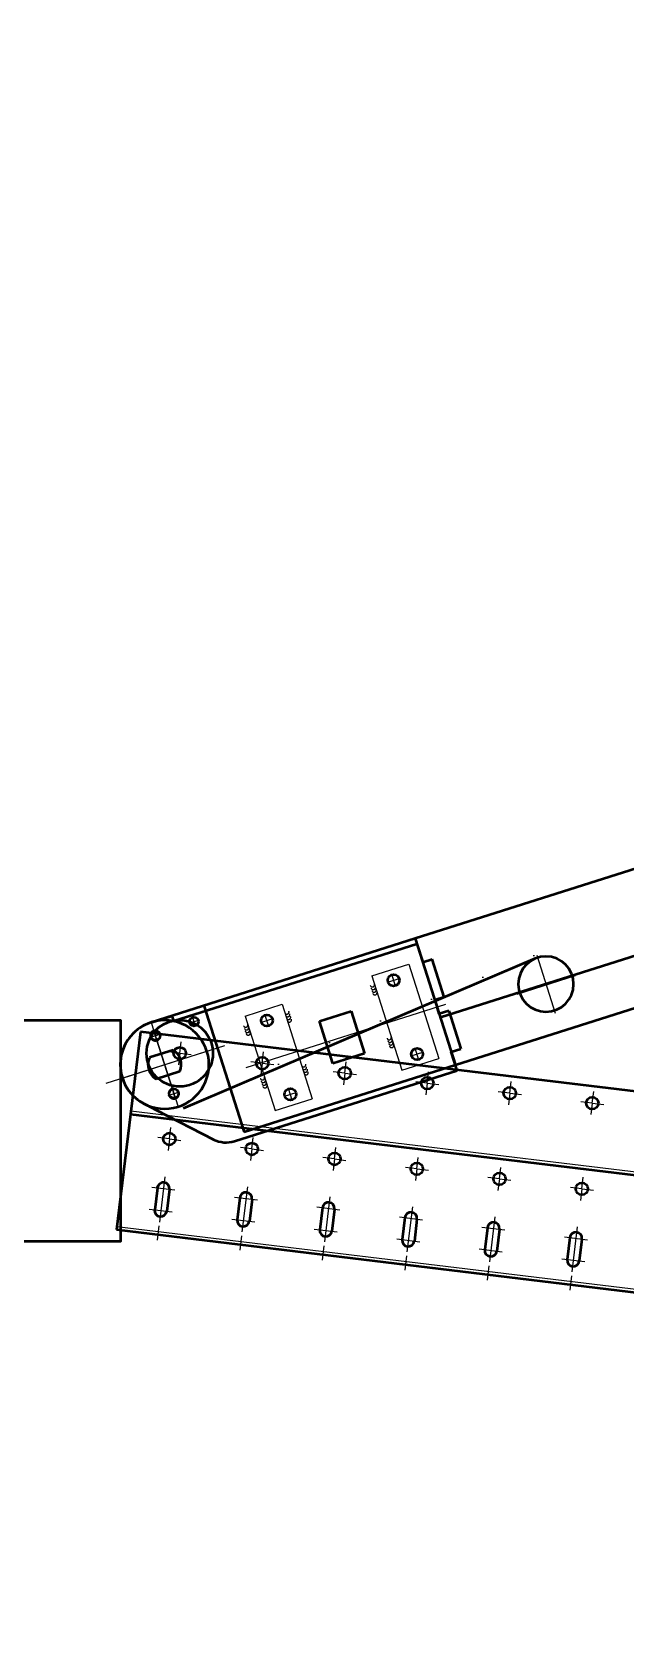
# Model space of a CAD drawing. Header units: millimetres. Extents: x 0 to 118800, y 79635 to 177025.
# Drawn here: x 27055 to 27590, y 99422 to 100878 of the extents above; entities that cross this region are included whole.
import ezdxf

# ---------------------------------------------------------------- set-up
doc = ezdxf.new("R2010")
doc.units = ezdxf.units.MM
doc.header["$LTSCALE"] = 200
for name, pattern in [('AM_DIN_F_W050', [6.25, 4.75, -1.5]), ('AM_DIN_G_W050', [13.75, 9.75, -1.5, 1, -1.5]), ('AM_DIN_G_W050x2', [6.875, 4.75, -0.875, 0.375, -0.875]), ('AM_ISO02W050x2', [3.75, 3, -0.75]), ('AM_ISO08W050x2', [9, 6, -0.75, 1.5, -0.75]), ('PUNKT', [0.25, 0, -0.25])]:
    doc.linetypes.add(name, pattern=pattern)
doc.layers.add('1', color=7, linetype='Continuous')
for name, color, linetype, lineweight in [('AM_0', 7, 'Continuous', 50), ('AM_2', 5, 'Continuous', 50), ('AM_3', 6, 'AM_DIN_F_W050', 25), ('AM_7', 4, 'AM_DIN_G_W050', 25)]:
    doc.layers.add(name, color=color, linetype=linetype, lineweight=lineweight)

# ---------------------------------------------------------------- blocks, each defined once
blk = doc.blocks.new('Umlenkerflansch')
at = {"layer": 'AM_0'}
for p, q in [((-259, 65), (-239, 65)), ((-239, 60), (-239, 65)), ((-239, 60), (-9, 60)), ((-9, 60), (-9, 42.5)), ((-247.8, 35.2), (-270.2, 35.2)), ((-9, 42.5), (0, 42.5)), ((0, 6.5), (0, 42.5)), ((-247.8, 14.8), (-270.2, 14.8)), ((-114, 20), (-84, 20)), ((-114, -20), (-114, 20)), ((-84, 20), (-84, -20)), ((-290.2, 0), (-278.3, -12)), ((0, 6.5), (-9, 6.5)), ((-9, 6.5), (-9, 0)), ((-9, -6.5), (-9, 0)), ((-278.3, -12), (-237.5, -52.7)), ((0, -6.5), (-9, -6.5)), ((0, -6.5), (0, -42.5)), ((-84, -20), (-114, -20)), ((-9, -42.5), (0, -42.5)), ((-9, -60), (-9, -42.5)), ((-219.9, -60), (-9, -60))]:
    blk.add_line(p, q, dxfattribs=at)
for centre, radius in [((-259, 52.5), 4.25), ((-222, 54), 4), ((-159, 35), 5.25), ((-39, 35), 5.25), ((-259, -2.5), 4.25), ((-159, -35), 5.25), ((-39, -35), 5.25)]:
    blk.add_circle(centre, radius, dxfattribs=at)
for centre, radius, start, end in [((-259, 25), 40, 90, 218.6822), ((-259, 25), 15.1, 137.936, 222.064), ((-259, 25), 15.1, 317.936, 42.064), ((-219.9, -35), 25, 225, 270)]:
    blk.add_arc(centre, radius, start, end, dxfattribs=at)
at = {"layer": 'AM_3', "linetype": 'AM_ISO02W050x2'}
for p, q in [((-176.5, 44.8), (-176.5, -44.8)), ((-176.5, 44.8), (-141.5, 44.8)), ((-141.5, 44.8), (-141.5, -44.8)), ((-56.5, 44.8), (-56.5, -44.8)), ((-56.5, 44.8), (-21.5, 44.8)), ((-21.5, 44.8), (-21.5, -44.8)), ((-9, 42.5), (-9, -42.5)), ((-176.5, -44.8), (-141.5, -44.8)), ((-56.5, -44.8), (-21.5, -44.8))]:
    blk.add_line(p, q, dxfattribs=at)
for centre in [(-178.5, 36.9), (-178.5, 34.4), (-178.5, 31.9), (-178.5, 29.4), (-139.5, 36.9), (-139.5, 34.4), (-139.5, 31.9), (-139.5, 29.4), (-58.5, 36.9), (-58.5, 34.4), (-58.5, 31.9), (-58.5, 29.4), (-178.5, -13.1), (-139.5, -13.1), (-58.5, -13.1), (-178.5, -15.6), (-178.5, -18.1), (-178.5, -20.6), (-139.5, -15.6), (-139.5, -18.1), (-139.5, -20.6), (-58.5, -15.6), (-58.5, -18.1), (-58.5, -20.6)]:
    blk.add_arc(centre, 2, 180, 0, dxfattribs=at)
at = {"layer": 'AM_7', "linetype": 'AM_ISO08W050x2'}
for p, q in [((-222, 49.6), (-222, 58.4)), ((-264.4, 52.5), (-253.6, 52.5)), ((-259, 2.5), (-259, 57.9)), ((-226.4, 54), (-217.6, 54)), ((-164.6, 35), (-153.4, 35)), ((-159, 29.4), (-159, 40.6)), ((-44.6, 35), (-33.4, 35)), ((-39, 29.4), (-39, 40.6)), ((-314.4, 25), (-202.1, 25)), ((-259, -7.9), (-259, 2.9)), ((-1.1, 0), (-190, 0)), ((-264.4, -2.5), (-253.6, -2.5)), ((-164.6, -35), (-153.4, -35)), ((-159, -40.6), (-159, -29.4)), ((-44.6, -35), (-33.4, -35)), ((-39, -40.6), (-39, -29.4))]:
    blk.add_line(p, q, dxfattribs=at)
for centre, start, end in [((-259, 52.5), 75.2761, 11.0199), ((-259, -2.5), 72.4597, 11.8805)]:
    blk.add_arc(centre, 5, start, end, dxfattribs=at)
blk = doc.blocks.new('guf ohne Mittelspannung')
at = {"layer": '1', "color": 4, "linetype": 'PUNKT'}
blk.add_line((-387.3, -47.1), (-43.8, -79.8), dxfattribs=at)
at = {"layer": 'AM_0'}
for p, q in [((-2991.5, 0), (-290, 0)), ((-290, 0), (-40, 0)), ((-290, 0), (-290, -120)), ((-90, 0), (-90, -120)), ((-2991.5, -75), (-290, -75)), ((-362.5, -75), (-417.5, -75)), ((-2991.5, -120), (-290, -120)), ((-290, -120), (-90, -120))]:
    blk.add_line(p, q, dxfattribs=at)
for centre, radius in [((-40, -40), 40), ((-390, -75), 25)]:
    blk.add_circle(centre, radius, dxfattribs=at)
at = {"layer": 'AM_2'}
blk.add_line((-387.6, -50.1), (-44.1, -82.8), dxfattribs=at)
at = {"layer": 'AM_7', "linetype": 'AM_ISO08W050x2'}
for p, q in [((-40, 0), (-40, -80)), ((0, -40), (-80, -40)), ((-390, -47.5), (-390, -102.5))]:
    blk.add_line(p, q, dxfattribs=at)
at = {"layer": 'AM_0', "xscale": -1}
blk.add_blockref('Umlenkerflansch', (-299, -65), dxfattribs=at)
blk = doc.blocks.new('*U406')
at = {"layer": 'AM_0'}
for p, q in [((27316.7, 99816.3), (27314.3, 99796.4)), ((27327.6, 99814.9), (27325.2, 99795.1))]:
    blk.add_line(p, q, dxfattribs=at)
for centre, start, end in [((27322.2, 99815.6), 353.1038, 173.1038), ((27319.8, 99795.7), 173.1038, 353.1038)]:
    blk.add_arc(centre, 5.5, start, end, dxfattribs=at)
at = {"layer": 'AM_7', "linetype": 'AM_DIN_G_W050x2'}
for p, q in [((27323.4, 99826), (27318.5, 99785.3)), ((27311.7, 99816.9), (27332.6, 99814.3)), ((27309.3, 99797), (27330.2, 99794.5))]:
    blk.add_line(p, q, dxfattribs=at)
blk = doc.blocks.new('*U407')
at = {"layer": 'AM_0'}
for p, q in [((27242.2, 99825.3), (27239.8, 99805.4)), ((27253.2, 99823.9), (27250.8, 99804.1))]:
    blk.add_line(p, q, dxfattribs=at)
for centre, start, end in [((27247.7, 99824.6), 353.1038, 173.1038), ((27245.3, 99804.7), 173.1038, 353.1038)]:
    blk.add_arc(centre, 5.5, start, end, dxfattribs=at)
at = {"layer": 'AM_7', "linetype": 'AM_DIN_G_W050x2'}
for p, q in [((27237.3, 99825.9), (27258.1, 99823.3)), ((27249, 99835), (27244, 99794.3)), ((27234.9, 99806), (27255.7, 99803.5))]:
    blk.add_line(p, q, dxfattribs=at)
blk = doc.blocks.new('*U408')
at = {"layer": 'AM_0'}
for p, q in [((27167.8, 99834.3), (27165.4, 99814.4)), ((27178.7, 99832.9), (27176.3, 99813.1))]:
    blk.add_line(p, q, dxfattribs=at)
for centre, start, end in [((27173.2, 99833.6), 353.1038, 173.1038), ((27170.8, 99813.8), 173.1038, 353.1038)]:
    blk.add_arc(centre, 5.5, start, end, dxfattribs=at)
at = {"layer": 'AM_7', "linetype": 'AM_DIN_G_W050x2'}
for p, q in [((27174.5, 99844), (27169.6, 99803.3)), ((27162.8, 99834.9), (27183.7, 99832.3)), ((27160.4, 99815), (27181.3, 99812.5))]:
    blk.add_line(p, q, dxfattribs=at)
blk = doc.blocks.new('*U409')
at = {"layer": 'AM_0'}
for p, q in [((27540.1, 99789.2), (27537.7, 99769.4)), ((27551, 99787.9), (27548.6, 99768.1))]:
    blk.add_line(p, q, dxfattribs=at)
for centre, start, end in [((27545.5, 99788.6), 353.1038, 173.1038), ((27543.1, 99768.7), 173.1038, 353.1038)]:
    blk.add_arc(centre, 5.5, start, end, dxfattribs=at)
at = {"layer": 'AM_7', "linetype": 'AM_DIN_G_W050x2'}
for p, q in [((27546.8, 99799), (27541.9, 99758.3)), ((27535.1, 99789.8), (27556, 99787.3)), ((27532.7, 99770), (27553.6, 99767.5))]:
    blk.add_line(p, q, dxfattribs=at)
blk = doc.blocks.new('*U410')
at = {"layer": 'AM_0'}
for p, q in [((27465.6, 99798.2), (27463.2, 99778.4)), ((27476.5, 99796.9), (27474.1, 99777.1))]:
    blk.add_line(p, q, dxfattribs=at)
for centre, start, end in [((27471.1, 99797.6), 353.1038, 173.1038), ((27468.7, 99777.7), 173.1038, 353.1038)]:
    blk.add_arc(centre, 5.5, start, end, dxfattribs=at)
at = {"layer": 'AM_7', "linetype": 'AM_DIN_G_W050x2'}
for p, q in [((27472.3, 99808), (27467.4, 99767.3)), ((27460.6, 99798.8), (27481.5, 99796.3)), ((27458.2, 99779), (27479.1, 99776.5))]:
    blk.add_line(p, q, dxfattribs=at)
blk = doc.blocks.new('*U411')
at = {"layer": 'AM_0'}
for p, q in [((27391.2, 99807.3), (27388.8, 99787.4)), ((27402.1, 99805.9), (27399.7, 99786.1))]:
    blk.add_line(p, q, dxfattribs=at)
for centre, start, end in [((27396.6, 99806.6), 353.1038, 173.1038), ((27394.2, 99786.7), 173.1038, 353.1038)]:
    blk.add_arc(centre, 5.5, start, end, dxfattribs=at)
at = {"layer": 'AM_7', "linetype": 'AM_DIN_G_W050x2'}
for p, q in [((27397.9, 99817), (27393, 99776.3)), ((27386.2, 99807.9), (27407, 99805.3)), ((27383.8, 99788), (27404.6, 99785.5))]:
    blk.add_line(p, q, dxfattribs=at)
blk = doc.blocks.new('*U451')
at = {"layer": 'AM_0'}
for p, q in [((27316.7, 99816.3), (27314.3, 99796.4)), ((27327.6, 99814.9), (27325.2, 99795.1))]:
    blk.add_line(p, q, dxfattribs=at)
for centre, start, end in [((27322.2, 99815.6), 353.1038, 173.1038), ((27319.8, 99795.7), 173.1038, 353.1038)]:
    blk.add_arc(centre, 5.5, start, end, dxfattribs=at)
at = {"layer": 'AM_7', "linetype": 'AM_DIN_G_W050x2'}
for p, q in [((27323.4, 99826), (27318.5, 99785.3)), ((27311.7, 99816.9), (27332.6, 99814.3)), ((27309.3, 99797), (27330.2, 99794.5))]:
    blk.add_line(p, q, dxfattribs=at)
blk = doc.blocks.new('*U452')
at = {"layer": 'AM_0'}
for p, q in [((27242.2, 99825.3), (27239.8, 99805.4)), ((27253.2, 99823.9), (27250.8, 99804.1))]:
    blk.add_line(p, q, dxfattribs=at)
for centre, start, end in [((27247.7, 99824.6), 353.1038, 173.1038), ((27245.3, 99804.7), 173.1038, 353.1038)]:
    blk.add_arc(centre, 5.5, start, end, dxfattribs=at)
at = {"layer": 'AM_7', "linetype": 'AM_DIN_G_W050x2'}
for p, q in [((27237.3, 99825.9), (27258.1, 99823.3)), ((27249, 99835), (27244, 99794.3)), ((27234.9, 99806), (27255.7, 99803.5))]:
    blk.add_line(p, q, dxfattribs=at)
blk = doc.blocks.new('*U453')
at = {"layer": 'AM_0'}
for p, q in [((27167.8, 99834.3), (27165.4, 99814.4)), ((27178.7, 99832.9), (27176.3, 99813.1))]:
    blk.add_line(p, q, dxfattribs=at)
for centre, start, end in [((27173.2, 99833.6), 353.1038, 173.1038), ((27170.8, 99813.8), 173.1038, 353.1038)]:
    blk.add_arc(centre, 5.5, start, end, dxfattribs=at)
at = {"layer": 'AM_7', "linetype": 'AM_DIN_G_W050x2'}
for p, q in [((27174.5, 99844), (27169.6, 99803.3)), ((27162.8, 99834.9), (27183.7, 99832.3)), ((27160.4, 99815), (27181.3, 99812.5))]:
    blk.add_line(p, q, dxfattribs=at)
blk = doc.blocks.new('*U454')
at = {"layer": 'AM_0'}
for p, q in [((27540.1, 99789.2), (27537.7, 99769.4)), ((27551, 99787.9), (27548.6, 99768.1))]:
    blk.add_line(p, q, dxfattribs=at)
for centre, start, end in [((27545.5, 99788.6), 353.1038, 173.1038), ((27543.1, 99768.7), 173.1038, 353.1038)]:
    blk.add_arc(centre, 5.5, start, end, dxfattribs=at)
at = {"layer": 'AM_7', "linetype": 'AM_DIN_G_W050x2'}
for p, q in [((27546.8, 99799), (27541.9, 99758.3)), ((27535.1, 99789.8), (27556, 99787.3)), ((27532.7, 99770), (27553.6, 99767.5))]:
    blk.add_line(p, q, dxfattribs=at)
blk = doc.blocks.new('*U455')
at = {"layer": 'AM_0'}
for p, q in [((27465.6, 99798.2), (27463.2, 99778.4)), ((27476.5, 99796.9), (27474.1, 99777.1))]:
    blk.add_line(p, q, dxfattribs=at)
for centre, start, end in [((27471.1, 99797.6), 353.1038, 173.1038), ((27468.7, 99777.7), 173.1038, 353.1038)]:
    blk.add_arc(centre, 5.5, start, end, dxfattribs=at)
at = {"layer": 'AM_7', "linetype": 'AM_DIN_G_W050x2'}
for p, q in [((27472.3, 99808), (27467.4, 99767.3)), ((27460.6, 99798.8), (27481.5, 99796.3)), ((27458.2, 99779), (27479.1, 99776.5))]:
    blk.add_line(p, q, dxfattribs=at)
blk = doc.blocks.new('*U456')
at = {"layer": 'AM_0'}
for p, q in [((27391.2, 99807.3), (27388.8, 99787.4)), ((27402.1, 99805.9), (27399.7, 99786.1))]:
    blk.add_line(p, q, dxfattribs=at)
for centre, start, end in [((27396.6, 99806.6), 353.1038, 173.1038), ((27394.2, 99786.7), 173.1038, 353.1038)]:
    blk.add_arc(centre, 5.5, start, end, dxfattribs=at)
at = {"layer": 'AM_7', "linetype": 'AM_DIN_G_W050x2'}
for p, q in [((27397.9, 99817), (27393, 99776.3)), ((27386.2, 99807.9), (27407, 99805.3)), ((27383.8, 99788), (27404.6, 99785.5))]:
    blk.add_line(p, q, dxfattribs=at)

msp = doc.modelspace()

# ---------------------------------------------------------------- linework, layer by layer
at = {"layer": 'AM_0'}
for p, q in [((27152.6, 99975.1), (27131, 99796.4)), ((27152.6, 99975.1), (27131, 99796.4)), ((30223.6, 99603.7), (27152.6, 99975.1)), ((30223.6, 99603.7), (27152.6, 99975.1)), ((27143.6, 99900.7), (30223.6, 99528.1)), ((27143.6, 99900.7), (30223.6, 99528.1)), ((27131, 99796.4), (30223.6, 99422.4)), ((27131, 99796.4), (30223.6, 99422.4))]:
    msp.add_line(p, q, dxfattribs=at)
msp.add_lwpolyline([(24759.6, 99985.6), (27134.6, 99985.6), (27134.6, 99785.6), (24759.6, 99785.6)], close=True, dxfattribs=at)
for centre, radius in [((27188, 99955.7), 30), ((27188, 99955.7), 30), ((27188, 99955.7), 5.5), ((27188, 99955.7), 5.5), ((27262.5, 99946.7), 5.5), ((27262.5, 99946.7), 5.5), ((27336.9, 99937.7), 5.5), ((27336.9, 99937.7), 5.5), ((27411.4, 99928.7), 5.5), ((27411.4, 99928.7), 5.5), ((27485.8, 99919.7), 5.5), ((27485.8, 99919.7), 5.5), ((27560.3, 99910.7), 5.5), ((27560.3, 99910.7), 5.5), ((27178.6, 99878.3), 5.5), ((27178.6, 99878.3), 5.5), ((27253.1, 99869.3), 5.5), ((27253.1, 99869.3), 5.5), ((27327.6, 99860.3), 5.5), ((27327.6, 99860.3), 5.5), ((27402, 99851.3), 5.5), ((27402, 99851.3), 5.5), ((27476.5, 99842.3), 5.5), ((27476.5, 99842.3), 5.5), ((27550.9, 99833.3), 5.5), ((27550.9, 99833.3), 5.5)]:
    msp.add_circle(centre, radius, dxfattribs=at)
at = {"layer": 'AM_3', "linetype": 'AM_ISO02W050x2'}
for p, q in [((27143.9, 99903.6), (30223.6, 99531.2)), ((27143.9, 99903.6), (30223.6, 99531.2)), ((27131.3, 99799.4), (30223.6, 99425.4)), ((27131.3, 99799.4), (30223.6, 99425.4))]:
    msp.add_line(p, q, dxfattribs=at)
at = {"layer": 'AM_7', "linetype": 'AM_ISO08W050x2'}
for p, q in [((27188, 99955.7), (27177.6, 99957)), ((27188, 99955.7), (27177.6, 99957)), ((27188, 99955.7), (27186.8, 99945.3)), ((27188, 99955.7), (27186.8, 99945.3)), ((27188, 99955.7), (27189.3, 99966.1)), ((27188, 99955.7), (27189.3, 99966.1)), ((27188, 99955.7), (27198.4, 99954.5)), ((27188, 99955.7), (27198.4, 99954.5)), ((27262.5, 99946.7), (27263.7, 99957.1)), ((27262.5, 99946.7), (27263.7, 99957.1)), ((27262.5, 99946.7), (27252, 99948)), ((27262.5, 99946.7), (27252, 99948)), ((27262.5, 99946.7), (27261.2, 99936.3)), ((27262.5, 99946.7), (27261.2, 99936.3)), ((27262.5, 99946.7), (27272.9, 99945.5)), ((27262.5, 99946.7), (27272.9, 99945.5)), ((27336.9, 99937.7), (27326.5, 99939)), ((27336.9, 99937.7), (27326.5, 99939)), ((27336.9, 99937.7), (27338.2, 99948.1)), ((27336.9, 99937.7), (27338.2, 99948.1)), ((27411.4, 99928.7), (27412.6, 99939.1)), ((27411.4, 99928.7), (27412.6, 99939.1)), ((27336.9, 99937.7), (27335.7, 99927.3)), ((27336.9, 99937.7), (27335.7, 99927.3)), ((27336.9, 99937.7), (27347.4, 99936.4)), ((27336.9, 99937.7), (27347.4, 99936.4)), ((27411.4, 99928.7), (27401, 99930)), ((27411.4, 99928.7), (27401, 99930)), ((27411.4, 99928.7), (27410.1, 99918.3)), ((27411.4, 99928.7), (27410.1, 99918.3)), ((27411.4, 99928.7), (27421.8, 99927.4)), ((27411.4, 99928.7), (27421.8, 99927.4)), ((27485.8, 99919.7), (27487.1, 99930.1)), ((27485.8, 99919.7), (27487.1, 99930.1)), ((27485.8, 99919.7), (27475.4, 99921)), ((27485.8, 99919.7), (27475.4, 99921)), ((27485.8, 99919.7), (27484.6, 99909.3)), ((27485.8, 99919.7), (27484.6, 99909.3)), ((27485.8, 99919.7), (27496.3, 99918.4)), ((27485.8, 99919.7), (27496.3, 99918.4)), ((27560.3, 99910.7), (27549.9, 99912)), ((27560.3, 99910.7), (27549.9, 99912)), ((27560.3, 99910.7), (27559, 99900.3)), ((27560.3, 99910.7), (27559, 99900.3)), ((27560.3, 99910.7), (27561.6, 99921.1)), ((27560.3, 99910.7), (27561.6, 99921.1)), ((27560.3, 99910.7), (27570.7, 99909.4)), ((27560.3, 99910.7), (27570.7, 99909.4)), ((27178.6, 99878.3), (27179.9, 99888.7)), ((27178.6, 99878.3), (27179.9, 99888.7)), ((27178.6, 99878.3), (27168.2, 99879.5)), ((27178.6, 99878.3), (27168.2, 99879.5)), ((27178.6, 99878.3), (27177.4, 99867.9)), ((27178.6, 99878.3), (27177.4, 99867.9)), ((27178.6, 99878.3), (27189.1, 99877)), ((27178.6, 99878.3), (27189.1, 99877)), ((27253.1, 99869.3), (27242.7, 99870.5)), ((27253.1, 99869.3), (27242.7, 99870.5)), ((27253.1, 99869.3), (27251.8, 99858.9)), ((27253.1, 99869.3), (27251.8, 99858.9)), ((27253.1, 99869.3), (27254.4, 99879.7)), ((27253.1, 99869.3), (27254.4, 99879.7)), ((27253.1, 99869.3), (27263.5, 99868)), ((27253.1, 99869.3), (27263.5, 99868)), ((27327.6, 99860.3), (27328.8, 99870.7)), ((27327.6, 99860.3), (27328.8, 99870.7)), ((27327.6, 99860.3), (27317.1, 99861.5)), ((27327.6, 99860.3), (27317.1, 99861.5)), ((27327.6, 99860.3), (27326.3, 99849.8)), ((27327.6, 99860.3), (27326.3, 99849.8)), ((27327.6, 99860.3), (27338, 99859)), ((27327.6, 99860.3), (27338, 99859)), ((27402, 99851.3), (27391.6, 99852.5)), ((27402, 99851.3), (27391.6, 99852.5)), ((27402, 99851.3), (27403.3, 99861.7)), ((27402, 99851.3), (27403.3, 99861.7)), ((27476.5, 99842.3), (27477.7, 99852.7)), ((27476.5, 99842.3), (27477.7, 99852.7)), ((27402, 99851.3), (27400.8, 99840.8)), ((27402, 99851.3), (27400.8, 99840.8)), ((27402, 99851.3), (27412.4, 99850)), ((27402, 99851.3), (27412.4, 99850)), ((27476.5, 99842.3), (27466.1, 99843.5)), ((27476.5, 99842.3), (27466.1, 99843.5)), ((27476.5, 99842.3), (27475.2, 99831.8)), ((27476.5, 99842.3), (27475.2, 99831.8)), ((27476.5, 99842.3), (27486.9, 99841)), ((27476.5, 99842.3), (27486.9, 99841)), ((27550.9, 99833.3), (27552.2, 99843.7)), ((27550.9, 99833.3), (27552.2, 99843.7)), ((27550.9, 99833.3), (27540.5, 99834.5)), ((27550.9, 99833.3), (27540.5, 99834.5)), ((27550.9, 99833.3), (27549.7, 99822.8)), ((27550.9, 99833.3), (27549.7, 99822.8)), ((27550.9, 99833.3), (27561.4, 99832)), ((27550.9, 99833.3), (27561.4, 99832)), ((27169.2, 99799.9), (27167.6, 99786.9)), ((27169.2, 99799.9), (27167.6, 99786.9)), ((27243.6, 99790.8), (27242.1, 99777.9)), ((27243.6, 99790.8), (27242.1, 99777.9)), ((27318.1, 99781.8), (27316.5, 99768.9)), ((27318.1, 99781.8), (27316.5, 99768.9)), ((27392.5, 99772.8), (27391, 99759.9)), ((27392.5, 99772.8), (27391, 99759.9)), ((27467, 99763.8), (27465.4, 99750.9)), ((27467, 99763.8), (27465.4, 99750.9)), ((27541.4, 99754.8), (27539.9, 99741.9)), ((27541.4, 99754.8), (27539.9, 99741.9))]:
    msp.add_line(p, q, dxfattribs=at)

# ---------------------------------------------------------------- block references
at = {"layer": 'AM_0', "xscale": -1, "rotation": 17.63720133011298}
msp.add_blockref('guf ohne Mittelspannung', (27124.1, 99971.5), dxfattribs=at)
at = {"layer": 'AM_0'}
for name in ['*U408', '*U453', '*U407', '*U452', '*U406', '*U451', '*U411', '*U456', '*U410', '*U455', '*U409', '*U454']:
    msp.add_blockref(name, (0, 0), dxfattribs=at)

doc.saveas('drawing.dxf')
